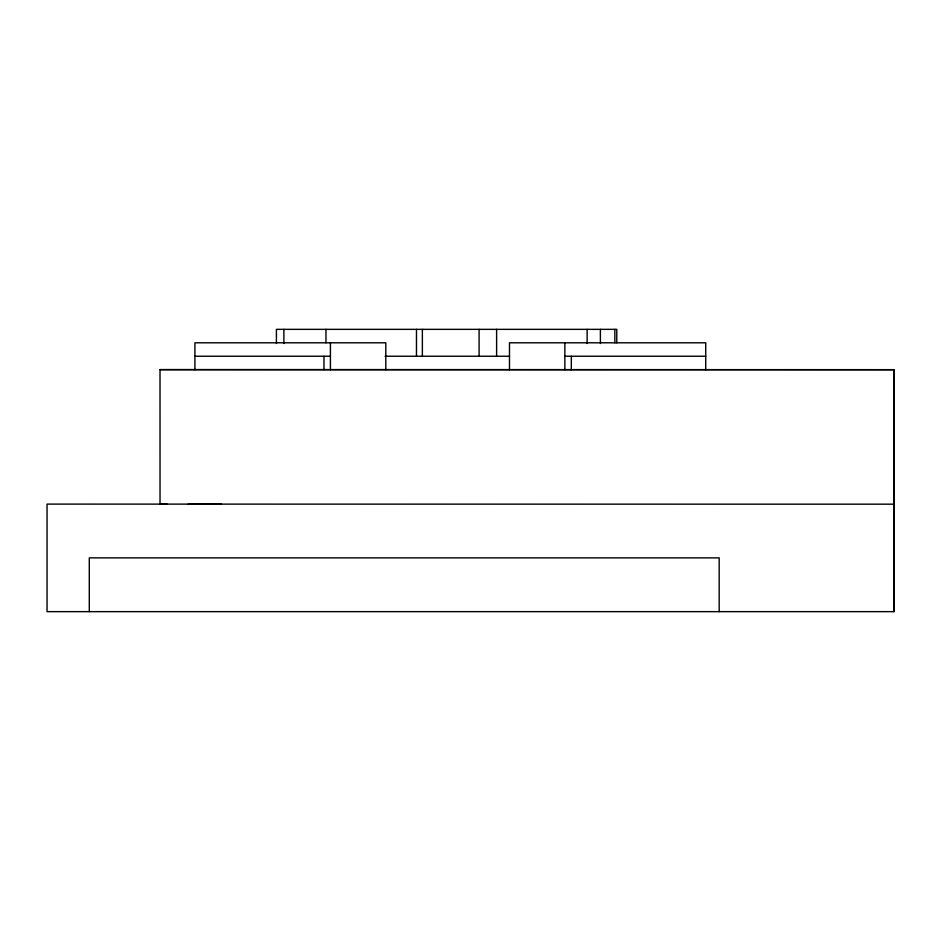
<?xml version="1.0" encoding="UTF-8"?>
<svg xmlns="http://www.w3.org/2000/svg" width="941" height="941" viewBox="0 0 941 941"><rect width="100%" height="100%" fill="white"/><g stroke="black" fill="none" stroke-linecap="round" stroke-linejoin="round"><path stroke-width="1.41" d="M893.938 611.65L893.938 369.684L893.938 611.65L47.05 611.65L47.05 504.105L893.95 504.176M160.017 369.578L893.938 369.684L160.017 369.684L160.029 504.282M160.029 504.176L167.216 504.164M194.916 356.239L330.42 356.239M385.057 356.239L509.481 356.239M564.859 356.239L705.738 356.239M188.165 504.153L221.476 504.153M719.183 611.65L719.183 557.872L89.289 557.872L89.289 611.65M705.738 369.684L705.738 342.795L509.481 342.795L509.481 369.684M616.778 342.795L616.778 329.35L276.419 329.35L276.419 343.5M614.838 329.35L614.838 342.795M600.393 329.35L600.393 343.5M587.125 329.35L587.125 343.5M571.316 356.239L571.316 369.684M564.859 342.795L564.859 369.684M496.613 329.35L496.613 356.239M479.098 329.35L479.098 356.239M422.368 329.35L422.368 356.239M416.475 329.35L416.475 356.239M385.81 369.684L385.81 342.795L194.916 342.795L194.916 369.684M330.42 342.795L330.42 369.684M325.974 329.35L325.974 342.795M323.975 356.239L323.975 369.684M283.888 329.35L283.888 343.5"/></g></svg>
